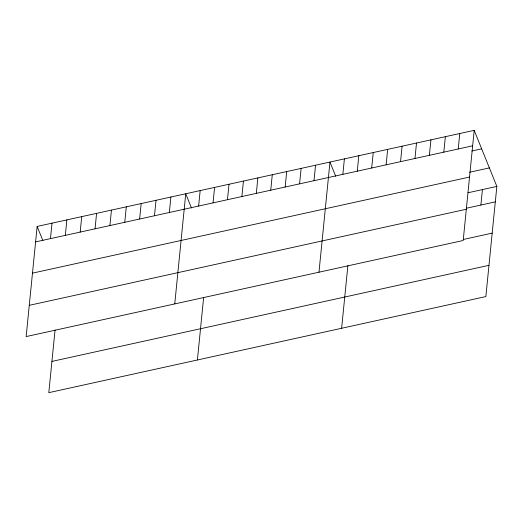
<?xml version="1.0" encoding="UTF-8"?>
<svg xmlns="http://www.w3.org/2000/svg" width="523" height="523" viewBox="0 0 523 523"><rect width="100%" height="100%" fill="white"/><g stroke="black" fill="none" stroke-linecap="round" stroke-linejoin="round"><path stroke-width="0.78" d="M37.146 226.433L26.15 336.583L463.201 240.488L474.198 130.345L37.146 226.433L42.893 240.672M50.463 238.625L52.006 223.171M55.052 330.02L48.802 392.655L485.854 296.567L496.85 186.417L474.198 130.345M65.323 235.363L66.866 219.902M80.182 232.094L81.725 216.633M95.042 228.826L96.585 213.364M109.902 225.557L111.445 210.102M124.762 222.295L126.305 206.833M139.621 219.026L141.164 203.565M154.481 215.757L156.024 200.296M169.341 212.488L170.884 197.027M174.747 303.915L185.743 193.765L191.49 207.997M198.622 206.055L200.165 190.594M213.044 202.878L214.587 187.424M197.4 359.987L203.65 297.352M227.466 199.708L229.009 184.253M241.894 196.537L243.437 181.082M256.316 193.366L257.859 177.905M270.737 190.195L272.28 174.734M285.159 187.025L286.702 171.564M299.581 183.854L301.124 168.393M314.003 180.683L315.546 165.222M318.978 272.202L329.974 162.052L335.72 176.29M342.853 174.342L344.395 158.881M357.274 171.171L358.817 155.71M341.63 328.274L347.88 265.638M371.696 168.001L373.239 152.539M386.118 164.83L387.661 149.369M400.54 161.659L402.082 146.198M414.961 158.489L416.511 143.027M429.39 155.318L430.932 139.857M443.811 152.147L445.354 136.686M458.233 148.977L459.776 133.515M480.885 205.049L482.428 189.588M35.603 241.894L472.655 145.806M471.805 151.016L481.676 148.846M469.641 172.25L489.378 167.909M32.485 273.143L469.536 177.049M468.007 192.758L496.85 186.417M466.464 208.219L495.307 201.878M29.268 305.334L466.326 209.246M463.345 239.469L492.189 233.121M51.921 361.413L488.972 265.318"/></g></svg>
